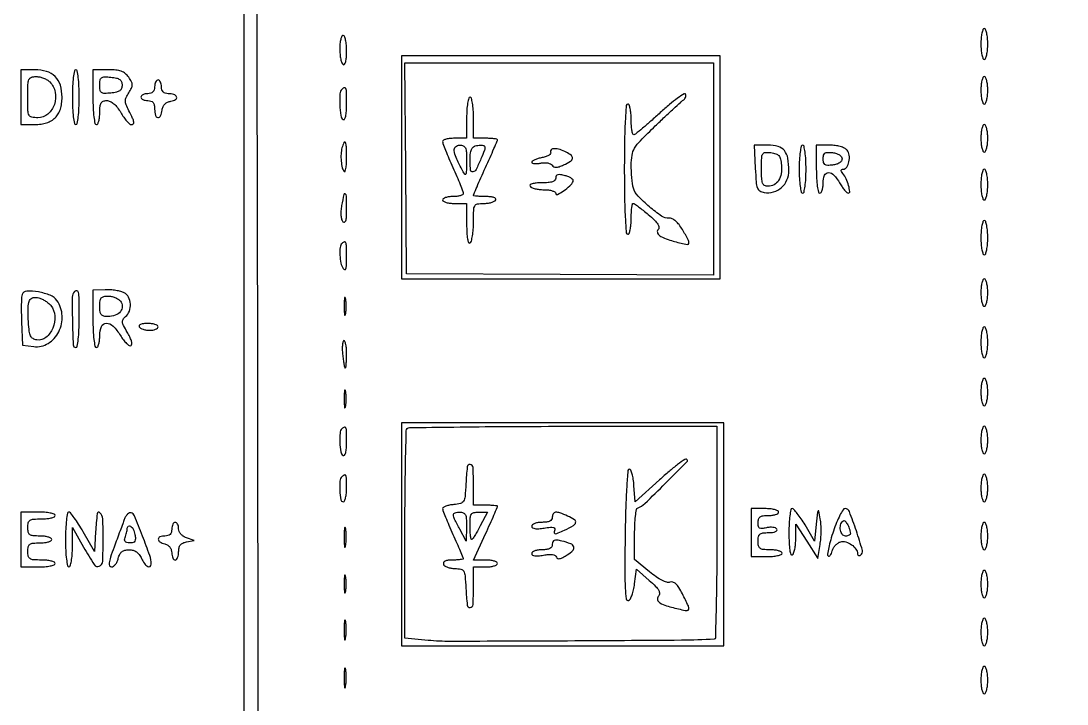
# Model space of a CAD drawing. Header units: millimetres. Extents: x 42961 to 43381, y 28224 to 28521.
# Drawn here: x 43285.74 to 43313.15, y 28330.98 to 28348.87 of the extents above; entities that cross this region are included whole.
import ezdxf

# ---------------------------------------------------------------- set-up
doc = ezdxf.new("R2010")
doc.units = ezdxf.units.MM

msp = doc.modelspace()

# ---------------------------------------------------------------- linework, layer by layer
for points in [[(43291.582, 28372.918), (43291.583, 28347.157), (43291.584, 28321.396), (43308.438, 28321.336, 0.000121), (43315.361, 28321.314, 0.000124), (43322.225, 28321.294, 0.00012)], [(43316.464, 28321.653, -0.000215), (43310.118, 28321.673, -0.000318), (43304.547, 28321.696), (43291.961, 28321.755), (43291.955, 28335.01, 0.000338), (43291.948, 28340.97, 0.000211), (43291.932, 28347.953, 0.000212), (43291.911, 28354.834, 0.000386), (43291.886, 28360.457)]]:
    msp.add_lwpolyline(points, format="xyb")
for points in [[(43310.892, 28348.265, 0.020945), (43310.898, 28348.11, 0.033738), (43310.918, 28347.98, 0.036969), (43310.947, 28347.885, 0.31052), (43310.982, 28347.861, 0.31052), (43311.016, 28347.885, 0.036969), (43311.045, 28347.98, 0.033738), (43311.065, 28348.11, 0.020945), (43311.071, 28348.265, 0.020945), (43311.065, 28348.42, 0.033738), (43311.045, 28348.55, 0.036969), (43311.016, 28348.645, 0.31052), (43310.982, 28348.669, 0.31052), (43310.947, 28348.645, 0.036969), (43310.918, 28348.55, 0.033738), (43310.898, 28348.42, 0.020945)], [(43294.097, 28348.136, 0.023552), (43294.104, 28347.996, 0.030444), (43294.123, 28347.869, 0.031293), (43294.152, 28347.769, 0.17067), (43294.187, 28347.726, 0.397171), (43294.223, 28347.734, 0.091154), (43294.252, 28347.797, 0.045191), (43294.271, 28347.914, 0.016966), (43294.277, 28348.08, 0.020671), (43294.27, 28348.237, 0.033326), (43294.25, 28348.369, 0.036254), (43294.222, 28348.465, 0.312055), (43294.187, 28348.489, 0.293924), (43294.152, 28348.467, 0.044731), (43294.123, 28348.386, 0.038191), (43294.103, 28348.271, 0.023957)], [(43285.745, 28346.873), (43285.745, 28346.154), (43286.104, 28346.154, 0.033154), (43286.272, 28346.166, 0.047331), (43286.418, 28346.199, 0.053099), (43286.541, 28346.256, 0.062946), (43286.643, 28346.334, 0.062946), (43286.721, 28346.435, 0.053099), (43286.777, 28346.559, 0.047331), (43286.811, 28346.704, 0.033154), (43286.822, 28346.873, 0.072254), (43286.777, 28347.187, 0.124864), (43286.643, 28347.412, 0.124864), (43286.417, 28347.546, 0.072254), (43286.104, 28347.591), (43285.745, 28347.591)], [(43287.092, 28346.873, 0.010616), (43287.098, 28346.586, 0.020476), (43287.117, 28346.356, 0.01702), (43287.144, 28346.185, 0.358912), (43287.182, 28346.154, 0.358912), (43287.219, 28346.185, 0.01702), (43287.246, 28346.356, 0.020476), (43287.265, 28346.586, 0.010616), (43287.271, 28346.873, 0.010616), (43287.265, 28347.16, 0.020476), (43287.246, 28347.389, 0.01702), (43287.219, 28347.561, 0.358912), (43287.182, 28347.591, 0.358912), (43287.144, 28347.561, 0.01702), (43287.117, 28347.389, 0.020476), (43287.098, 28347.16, 0.010616)], [(43287.631, 28346.873, 0.010616), (43287.637, 28346.586, 0.020476), (43287.656, 28346.356, 0.01702), (43287.683, 28346.185, 0.358912), (43287.72, 28346.154, 0.277684), (43287.755, 28346.175, 0.052312), (43287.784, 28346.247, 0.042582), (43287.804, 28346.348, 0.027026), (43287.81, 28346.469, -0.022396), (43287.818, 28346.634, -0.109639), (43287.846, 28346.722, -0.178851), (43287.901, 28346.767, -0.084323), (43287.993, 28346.783, -0.116611), (43288.081, 28346.762, -0.060678), (43288.176, 28346.699, -0.049926), (43288.272, 28346.6, -0.032875), (43288.361, 28346.469, 0.017792), (43288.438, 28346.348, 0.024715), (43288.516, 28346.247, 0.02287), (43288.586, 28346.171, 0.196545), (43288.627, 28346.154, 0.175021), (43288.683, 28346.174, 0.263488), (43288.701, 28346.221, 0.072826), (43288.671, 28346.317, 0.008416), (43288.571, 28346.518, -0.02206), (43288.499, 28346.674, -0.0968), (43288.48, 28346.773, -0.111889), (43288.5, 28346.865, -0.034356), (43288.57, 28346.989, 0.028212), (43288.641, 28347.112, 0.119151), (43288.66, 28347.195, 0.121622), (43288.64, 28347.276, 0.029947), (43288.567, 28347.394, 0.06692), (43288.478, 28347.49, 0.085263), (43288.374, 28347.55, 0.064746), (43288.234, 28347.582, 0.023417), (43288.03, 28347.591), (43287.631, 28347.591)], [(43286.502, 28347.271, -0.150403), (43286.643, 28347.004, -0.127926), (43286.622, 28346.684, -0.136596), (43286.451, 28346.43, -0.178639), (43286.19, 28346.334, -0.045826), (43286.028, 28346.349, -0.236432), (43285.958, 28346.402, -0.108388), (43285.929, 28346.518, -0.00677), (43285.924, 28346.873, -0.007464), (43285.929, 28347.208, -0.088921), (43285.956, 28347.334, -0.22165), (43286.018, 28347.392, -0.078586), (43286.142, 28347.412, -0.054969), (43286.236, 28347.401, -0.038689), (43286.338, 28347.37, -0.039129), (43286.432, 28347.325, -0.063743)], [(43288.394, 28347.187, -0.091927), (43288.378, 28347.1, -0.147433), (43288.332, 28347.04, -0.101271), (43288.246, 28347.002, -0.029703), (43288.102, 28346.979, -0.021526), (43287.934, 28346.971, -0.158465), (43287.858, 28346.994, -0.202403), (43287.82, 28347.055, -0.038362), (43287.81, 28347.187, -0.038362), (43287.82, 28347.319, -0.202403), (43287.858, 28347.38, -0.158465), (43287.934, 28347.404, -0.021526), (43288.102, 28347.395, -0.029703), (43288.246, 28347.372, -0.101271), (43288.332, 28347.334, -0.147433), (43288.378, 28347.275, -0.091927)], [(43289.247, 28347.142, -0.072254), (43289.236, 28347.064, -0.124864), (43289.202, 28347.008, -0.124864), (43289.146, 28346.974, -0.072254), (43289.068, 28346.963, 0.048028), (43288.999, 28346.956, 0.068025), (43288.941, 28346.936, 0.088204), (43288.902, 28346.907, 0.191087), (43288.888, 28346.873, 0.191087), (43288.902, 28346.839, 0.088204), (43288.941, 28346.809, 0.068025), (43288.999, 28346.79, 0.048028), (43289.068, 28346.783, -0.07578), (43289.152, 28346.77, -0.149477), (43289.207, 28346.733, -0.124434), (43289.238, 28346.665, -0.044917), (43289.247, 28346.559, 0.059623), (43289.267, 28346.396, 0.314392), (43289.33, 28346.339, 0.335758), (43289.401, 28346.381, 0.062117), (43289.443, 28346.536, -0.071337), (43289.469, 28346.624, -0.090736), (43289.517, 28346.693, -0.090441), (43289.587, 28346.741, -0.070393), (43289.675, 28346.767, 0.093086), (43289.798, 28346.809, 0.370722), (43289.823, 28346.878, 0.238851), (43289.753, 28346.942, 0.067958), (43289.601, 28346.963, -0.077002), (43289.526, 28346.974, -0.12387), (43289.471, 28347.008, -0.121293), (43289.438, 28347.065, -0.072026), (43289.427, 28347.142, 0.048028), (43289.42, 28347.211, 0.068025), (43289.4, 28347.269, 0.088204), (43289.371, 28347.308, 0.191087), (43289.337, 28347.322, 0.191087), (43289.303, 28347.308, 0.088204), (43289.274, 28347.269, 0.068025), (43289.254, 28347.211, 0.048028)], [(43310.892, 28347.053, 0.023598), (43310.898, 28346.915, 0.037669), (43310.918, 28346.799, 0.04382), (43310.947, 28346.716, 0.295869), (43310.982, 28346.693, 0.295869), (43311.016, 28346.716, 0.04382), (43311.045, 28346.799, 0.037669), (43311.065, 28346.915, 0.023598), (43311.071, 28347.053, 0.023598), (43311.065, 28347.19, 0.037669), (43311.045, 28347.306, 0.04382), (43311.016, 28347.389, 0.295869), (43310.982, 28347.412, 0.295869), (43310.947, 28347.389, 0.04382), (43310.918, 28347.306, 0.037669), (43310.898, 28347.19, 0.023598)], [(43294.157, 28347.082, 0.18352), (43294.102, 28346.961, 0.024284), (43294.099, 28346.674, 0.022912), (43294.123, 28346.388, 0.225686), (43294.187, 28346.289, 0.420328), (43294.224, 28346.298, 0.077973), (43294.252, 28346.371, 0.040398), (43294.271, 28346.502, 0.014995), (43294.277, 28346.688, 0.00475), (43294.274, 28346.992, 0.069039), (43294.257, 28347.098, 0.409109), (43294.219, 28347.119, 0.127723)], [(43297.42, 28346.334), (43297.42, 28345.795), (43297.106, 28345.795, 0.024468), (43296.985, 28345.789, 0.038933), (43296.884, 28345.771, 0.046022), (43296.811, 28345.745, 0.291166), (43296.791, 28345.714, 0.090288), (43296.801, 28345.659, 0.004023), (43296.87, 28345.48, 0.006665), (43296.958, 28345.268, 0.004706), (43297.061, 28345.032, -0.004706), (43297.164, 28344.796, -0.006665), (43297.251, 28344.584, -0.004023), (43297.32, 28344.404, -0.090288), (43297.33, 28344.35, -0.269572), (43297.312, 28344.318, -0.056062), (43297.251, 28344.292, -0.0448), (43297.164, 28344.274, -0.02862), (43297.061, 28344.268, 0.031626), (43296.958, 28344.262, 0.048861), (43296.87, 28344.242, 0.06271), (43296.81, 28344.213, 0.254951), (43296.791, 28344.179, 0.277684), (43296.812, 28344.144, 0.052312), (43296.884, 28344.115, 0.042582), (43296.985, 28344.095, 0.027026), (43297.106, 28344.089), (43297.42, 28344.089), (43297.42, 28343.545, 0.012167), (43297.426, 28343.318, 0.033287), (43297.444, 28343.16, 0.058059), (43297.472, 28343.068, 0.455789), (43297.51, 28343.056, 0.194165), (43297.545, 28343.104, 0.021638), (43297.573, 28343.239, 0.023783), (43297.593, 28343.409, 0.017115), (43297.6, 28343.6, -0.00823), (43297.605, 28343.916, -0.116174), (43297.634, 28344.025, -0.229326), (43297.704, 28344.075, -0.043414), (43297.864, 28344.089, 0.031397), (43297.969, 28344.095, 0.037109), (43298.067, 28344.115, 0.040338), (43298.144, 28344.144, 0.146547), (43298.183, 28344.179, 0.336396), (43298.18, 28344.214, 0.125298), (43298.135, 28344.243, 0.059005), (43298.046, 28344.263, 0.023007), (43297.919, 28344.268, -0.00989), (43297.797, 28344.271, -0.016367), (43297.694, 28344.278, -0.010271), (43297.611, 28344.289, -0.37204), (43297.6, 28344.302, -0.102118), (43297.605, 28344.327, -0.000705), (43297.692, 28344.528, -0.002706), (43297.793, 28344.759, -0.001723), (43297.914, 28345.026, 0.002041), (43298.034, 28345.293, 0.00317), (43298.136, 28345.524, 0.000963), (43298.222, 28345.726, 0.101068), (43298.228, 28345.755, 0.361209), (43298.215, 28345.771, 0.014486), (43298.136, 28345.783, 0.019665), (43298.034, 28345.792, 0.011926), (43297.914, 28345.795), (43297.6, 28345.795), (43297.6, 28346.334, 0.015416), (43297.593, 28346.542, 0.025878), (43297.573, 28346.716, 0.024068), (43297.545, 28346.846, 0.339565), (43297.51, 28346.873, 0.339565), (43297.474, 28346.846, 0.024068), (43297.446, 28346.716, 0.025878), (43297.426, 28346.542, 0.015416)], [(43302.494, 28346.467, -0.004694), (43302.249, 28346.246, -0.007144), (43302.031, 28346.06, -0.003127), (43301.842, 28345.905, -0.158321), (43301.798, 28345.888, -0.353833), (43301.772, 28345.908, -0.024088), (43301.751, 28346.005, -0.025974), (43301.736, 28346.134, -0.015678), (43301.731, 28346.289, 0.020945), (43301.724, 28346.444, 0.033738), (43301.705, 28346.575, 0.036969), (43301.676, 28346.669, 0.31052), (43301.641, 28346.693, 0.393821), (43301.6, 28346.655, 0.004385), (43301.575, 28346.244, 0.009325), (43301.557, 28345.711, 0.003821), (43301.551, 28344.987, 0.003821), (43301.557, 28344.263, 0.009325), (43301.575, 28343.729, 0.004385), (43301.6, 28343.319, 0.393821), (43301.641, 28343.28, 0.31052), (43301.676, 28343.304, 0.036969), (43301.705, 28343.399, 0.033738), (43301.724, 28343.53, 0.020945), (43301.731, 28343.685, -0.011835), (43301.735, 28343.84, -0.019517), (43301.746, 28343.97, -0.014286), (43301.762, 28344.072, -0.361706), (43301.782, 28344.089, -0.153424), (43301.814, 28344.079, -0.00572), (43301.92, 28344.003, -0.009896), (43302.043, 28343.909, -0.006747), (43302.179, 28343.798, -0.016377), (43302.341, 28343.653, -0.061275), (43302.427, 28343.547, -0.120519), (43302.455, 28343.465, -0.196229), (43302.433, 28343.395, 0.305109), (43302.424, 28343.311, 0.139912), (43302.505, 28343.227, 0.055313), (43302.702, 28343.141, 0.014001), (43303.037, 28343.047, 0.031315), (43303.201, 28343.017, 0.420473), (43303.243, 28343.051, 0.152591), (43303.226, 28343.137, 0.006679), (43303.073, 28343.404, 0.03202), (43302.985, 28343.533, 0.050017), (43302.893, 28343.629, 0.061968), (43302.803, 28343.689, 0.135176), (43302.722, 28343.705, -0.169512), (43302.529, 28343.757, -0.026026), (43302.208, 28344, -0.028315), (43301.912, 28344.28, -0.115809), (43301.788, 28344.493, -0.039473), (43301.767, 28344.589, -0.011113), (43301.749, 28344.742, -0.011131), (43301.737, 28344.917, -0.011525), (43301.732, 28345.089, -0.040746), (43301.753, 28345.352, -0.097709), (43301.82, 28345.534, -0.055991), (43301.974, 28345.732, -0.006878), (43302.363, 28346.119, -0.0026), (43302.612, 28346.358, -0.003614), (43302.838, 28346.569, -0.002238), (43303.029, 28346.745, -0.045687), (43303.092, 28346.792, 0.080442), (43303.127, 28346.822, 0.075773), (43303.151, 28346.862, 0.079428), (43303.162, 28346.906, 0.104496), (43303.156, 28346.947, 0.484086), (43303.117, 28346.96, 0.013727), (43302.948, 28346.845, 0.018081), (43302.738, 28346.68, 0.010184)], [(43310.892, 28345.795, 0.023598), (43310.898, 28345.657, 0.037669), (43310.918, 28345.541, 0.04382), (43310.947, 28345.458, 0.295869), (43310.982, 28345.436, 0.295869), (43311.016, 28345.458, 0.04382), (43311.045, 28345.541, 0.037669), (43311.065, 28345.657, 0.023598), (43311.071, 28345.795, 0.023598), (43311.065, 28345.933, 0.037669), (43311.045, 28346.049, 0.04382), (43311.016, 28346.132, 0.295869), (43310.982, 28346.154, 0.295869), (43310.947, 28346.132, 0.04382), (43310.918, 28346.049, 0.037669), (43310.898, 28345.933, 0.023598)], [(43294.155, 28345.548, 0.05577), (43294.13, 28345.386, 0.035685), (43294.134, 28345.195, 0.034559), (43294.163, 28345.022, 0.138754), (43294.215, 28344.929, 0.547947), (43294.239, 28344.934, 0.045075), (43294.258, 28345.008, 0.02889), (43294.272, 28345.13, 0.013858), (43294.277, 28345.286, 0.009503), (43294.271, 28345.569, 0.099136), (43294.244, 28345.682, 0.634199), (43294.206, 28345.682, 0.044472)], [(43297.416, 28345.189, -0.002885), (43297.412, 28344.909, -0.13295), (43297.396, 28344.854, -0.561354), (43297.369, 28344.854, -0.01407), (43297.293, 28344.987, -0.017129), (43297.145, 28345.288, -0.082485), (43297.096, 28345.473, -0.221878), (43297.132, 28345.573, -0.200188), (43297.234, 28345.616, -0.097621), (43297.332, 28345.596, -0.197028), (43297.387, 28345.542, -0.090964), (43297.413, 28345.43, -0.012244)], [(43297.795, 28345.257, -0.015935), (43297.667, 28344.978, -0.22873), (43297.584, 28344.913, -0.442394), (43297.524, 28344.956, -0.028693), (43297.51, 28345.196, -0.026599), (43297.521, 28345.414, -0.120288), (43297.564, 28345.533, -0.175377), (43297.647, 28345.595, -0.07291), (43297.788, 28345.616, -0.077308), (43297.872, 28345.602, -0.320684), (43297.901, 28345.564, -0.098709), (43297.886, 28345.482, -0.006238)], [(43299.621, 28345.435, -0.286815), (43299.621, 28345.396, -0.105327), (43299.581, 28345.354, -0.063977), (43299.504, 28345.317, -0.03361), (43299.402, 28345.289, 0.021689), (43299.296, 28345.263, 0.032633), (43299.207, 28345.231, 0.034206), (43299.143, 28345.197, 0.260515), (43299.126, 28345.168, 0.32141), (43299.142, 28345.145, 0.059012), (43299.195, 28345.134, 0.044176), (43299.271, 28345.134, 0.025854), (43299.361, 28345.146, -0.043753), (43299.455, 28345.156, -0.05101), (43299.544, 28345.148, -0.058456), (43299.617, 28345.125, -0.149546), (43299.658, 28345.089, 0.13476), (43299.701, 28345.049, 0.129415), (43299.76, 28345.035, 0.077255), (43299.843, 28345.051, 0.023246), (43299.962, 28345.099, 0.027856), (43300.138, 28345.193, 0.208186), (43300.191, 28345.269, 0.28122), (43300.164, 28345.344, 0.046649), (43300.03, 28345.433, 0.049745), (43299.868, 28345.5, 0.071984), (43299.715, 28345.523, 0.167506), (43299.632, 28345.495, 0.383742)], [(43304.983, 28345.009, 0.007651), (43305.004, 28344.647, 0.069645), (43305.037, 28344.493, 0.169208), (43305.102, 28344.415, 0.102101), (43305.216, 28344.374, 0.105585), (43305.461, 28344.391, 0.112583), (43305.671, 28344.507, 0.111016), (43305.812, 28344.704, 0.100366), (43305.862, 28344.95, 0.041903), (43305.835, 28345.274, 0.130636), (43305.745, 28345.472, 0.155041), (43305.579, 28345.58, 0.067204), (43305.316, 28345.616), (43304.956, 28345.616)], [(43306.132, 28344.987, 0.01259), (43306.138, 28344.739, 0.022889), (43306.157, 28344.538, 0.020168), (43306.185, 28344.387, 0.350432), (43306.222, 28344.358, 0.350432), (43306.258, 28344.387, 0.020168), (43306.286, 28344.538, 0.022889), (43306.305, 28344.739, 0.01259), (43306.311, 28344.987, 0.01259), (43306.305, 28345.234, 0.022889), (43306.286, 28345.436, 0.020168), (43306.258, 28345.586, 0.350432), (43306.222, 28345.616, 0.350432), (43306.185, 28345.586, 0.020168), (43306.157, 28345.436, 0.022889), (43306.138, 28345.234, 0.01259)], [(43306.581, 28344.987, 0.01259), (43306.587, 28344.739, 0.022889), (43306.606, 28344.538, 0.020168), (43306.634, 28344.387, 0.350432), (43306.671, 28344.358, 0.254951), (43306.705, 28344.377, 0.06271), (43306.734, 28344.437, 0.048861), (43306.754, 28344.524, 0.031626), (43306.76, 28344.628, -0.092357), (43306.797, 28344.825, -0.309636), (43306.9, 28344.895, -0.210462), (43307.042, 28344.833, -0.05632), (43307.191, 28344.628, 0.019123), (43307.255, 28344.525, 0.02626), (43307.321, 28344.438, 0.025086), (43307.38, 28344.374, 0.193333), (43307.418, 28344.359, 0.444165), (43307.456, 28344.401, 0.04306), (43307.428, 28344.555, 0.040863), (43307.364, 28344.734, 0.061538), (43307.277, 28344.875, -0.031743), (43307.242, 28344.925, -0.149042), (43307.233, 28344.959, -0.28435), (43307.247, 28344.979, -0.105052), (43307.282, 28344.987, 0.254619), (43307.376, 28345.038, 0.092543), (43307.435, 28345.182, 0.081928), (43307.442, 28345.355, 0.143506), (43307.385, 28345.485, 0.111005), (43307.32, 28345.536, 0.039419), (43307.208, 28345.578, 0.036352), (43307.072, 28345.606, 0.033244), (43306.929, 28345.616), (43306.581, 28345.616)], [(43305.666, 28345.093, -0.060849), (43305.66, 28344.865, -0.105362), (43305.594, 28344.689, -0.129935), (43305.474, 28344.578, -0.122267), (43305.312, 28344.538, -0.128899), (43305.226, 28344.56, -0.177616), (43305.175, 28344.621, -0.077133), (43305.15, 28344.743, -0.011744), (43305.144, 28344.993, -0.00852), (43305.149, 28345.284, -0.123298), (43305.177, 28345.383, -0.250661), (43305.242, 28345.423, -0.044569), (43305.391, 28345.419, -0.048112), (43305.521, 28345.391, -0.141546), (43305.597, 28345.341, -0.121159), (43305.641, 28345.252, -0.030887)], [(43307.254, 28345.256, -0.154584), (43307.237, 28345.2, -0.093669), (43307.186, 28345.151, -0.072136), (43307.107, 28345.114, -0.045313), (43307.007, 28345.093, -0.030541), (43306.878, 28345.086, -0.145046), (43306.808, 28345.108, -0.189807), (43306.772, 28345.16, -0.05926), (43306.76, 28345.256, -0.05926), (43306.772, 28345.353, -0.189807), (43306.808, 28345.405, -0.145046), (43306.878, 28345.426, -0.030541), (43307.007, 28345.419, -0.045313), (43307.107, 28345.399, -0.072136), (43307.186, 28345.362, -0.093669), (43307.237, 28345.313, -0.154584)], [(43310.892, 28344.583, 0.020945), (43310.898, 28344.428, 0.033738), (43310.918, 28344.297, 0.036969), (43310.947, 28344.203, 0.31052), (43310.982, 28344.179, 0.31052), (43311.016, 28344.203, 0.036969), (43311.045, 28344.297, 0.033738), (43311.065, 28344.428, 0.020945), (43311.071, 28344.583, 0.020945), (43311.065, 28344.738, 0.033738), (43311.045, 28344.868, 0.036969), (43311.016, 28344.963, 0.31052), (43310.982, 28344.987, 0.31052), (43310.947, 28344.963, 0.036969), (43310.918, 28344.868, 0.033738), (43310.898, 28344.738, 0.020945)], [(43299.755, 28344.755, -0.198151), (43299.732, 28344.698, -0.113793), (43299.668, 28344.658, -0.063304), (43299.558, 28344.634, -0.02056), (43299.391, 28344.628, 0.019531), (43299.244, 28344.622, 0.051222), (43299.141, 28344.603, 0.106919), (43299.087, 28344.574, 0.369423), (43299.082, 28344.538, 0.159713), (43299.123, 28344.503, 0.035556), (43299.212, 28344.474, 0.033489), (43299.324, 28344.455, 0.026918), (43299.446, 28344.448, -0.029532), (43299.564, 28344.441, -0.046049), (43299.664, 28344.42, -0.05814), (43299.734, 28344.389, -0.26504), (43299.755, 28344.352, 0.55499), (43299.8, 28344.324, 0.037192), (43299.957, 28344.416, 0.033371), (43300.124, 28344.549, 0.099395), (43300.21, 28344.666, 0.271934), (43300.207, 28344.703, 0.080821), (43300.165, 28344.744, 0.056563), (43300.094, 28344.784, 0.033847), (43300.002, 28344.815, 0.023452), (43299.882, 28344.842, 0.102678), (43299.81, 28344.839, 0.201627), (43299.77, 28344.81, 0.134099)], [(43294.146, 28344.032, 0.027465), (43294.127, 28343.893, 0.039553), (43294.128, 28343.77, 0.046438), (43294.145, 28343.67, 0.130041), (43294.181, 28343.61, 0.292815), (43294.222, 28343.601, 0.236841), (43294.254, 28343.635, 0.060009), (43294.272, 28343.741, 0.011705), (43294.277, 28343.936, 0.004835), (43294.273, 28344.281, 0.233778), (43294.242, 28344.34, 0.543132), (43294.205, 28344.326, 0.006994)], [(43310.892, 28343.191, 0.01883), (43310.898, 28343.018, 0.03053), (43310.918, 28342.873, 0.031449), (43310.947, 28342.767, 0.322437), (43310.982, 28342.742, 0.322437), (43311.017, 28342.767, 0.031449), (43311.045, 28342.873, 0.03053), (43311.065, 28343.018, 0.01883), (43311.071, 28343.191, 0.01883), (43311.065, 28343.363, 0.03053), (43311.045, 28343.508, 0.031449), (43311.017, 28343.614, 0.322437), (43310.982, 28343.64, 0.322437), (43310.947, 28343.614, 0.031449), (43310.918, 28343.508, 0.03053), (43310.898, 28343.363, 0.01883)], [(43294.157, 28343.041, 0.171479), (43294.107, 28342.937, 0.037897), (43294.101, 28342.736, 0.03975), (43294.127, 28342.528, 0.092612), (43294.187, 28342.382, 0.212321), (43294.225, 28342.358, 0.375494), (43294.254, 28342.376, 0.063395), (43294.271, 28342.474, 0.009431), (43294.275, 28342.674, 0.005134), (43294.273, 28342.96, 0.073861), (43294.257, 28343.06, 0.415707), (43294.219, 28343.079, 0.117557)], [(43310.892, 28341.754, 0.023598), (43310.898, 28341.616, 0.037669), (43310.918, 28341.5, 0.04382), (43310.947, 28341.417, 0.295869), (43310.982, 28341.394, 0.295869), (43311.016, 28341.417, 0.04382), (43311.045, 28341.5, 0.037669), (43311.065, 28341.616, 0.023598), (43311.071, 28341.754, 0.023598), (43311.065, 28341.891, 0.037669), (43311.045, 28342.007, 0.04382), (43311.016, 28342.09, 0.295869), (43310.982, 28342.113, 0.295869), (43310.947, 28342.09, 0.04382), (43310.918, 28342.007, 0.037669), (43310.898, 28341.891, 0.023598)], [(43285.775, 28341.703, 0.080954), (43285.761, 28341.635, 0.006531), (43285.755, 28341.451, 0.008671), (43285.755, 28341.23, 0.006551), (43285.763, 28340.987), (43285.789, 28340.373), (43286.081, 28340.34, 0.167155), (43286.457, 28340.423, 0.139174), (43286.736, 28340.727, 0.130472), (43286.825, 28341.148, 0.140899), (43286.689, 28341.544, 0.147071), (43286.514, 28341.682, 0.050995), (43286.201, 28341.77, 0.051563), (43285.898, 28341.791, 0.301193)], [(43287.152, 28341.784, 0.196608), (43287.089, 28341.634, 0.007319), (43287.093, 28341.014, 0.005606), (43287.113, 28340.383, 0.401724), (43287.182, 28340.317, 0.362465), (43287.219, 28340.348, 0.015687), (43287.246, 28340.53, 0.019442), (43287.265, 28340.773, 0.009838), (43287.271, 28341.08, 0.002563), (43287.269, 28341.587, 0.039607), (43287.253, 28341.76, 0.310419), (43287.213, 28341.802, 0.250991)], [(43287.631, 28341.065, 0.010078), (43287.637, 28340.765, 0.019766), (43287.656, 28340.526, 0.016103), (43287.683, 28340.348, 0.361357), (43287.72, 28340.317, 0.277684), (43287.755, 28340.337, 0.052312), (43287.784, 28340.409, 0.042582), (43287.804, 28340.511, 0.027026), (43287.81, 28340.631, -0.094404), (43287.855, 28340.867, -0.308059), (43287.98, 28340.952, -0.202848), (43288.157, 28340.877, -0.053966), (43288.349, 28340.63, 0.02553), (43288.43, 28340.514, 0.040461), (43288.512, 28340.423, 0.048671), (43288.584, 28340.368, 0.285502), (43288.629, 28340.368, 0.272715), (43288.65, 28340.408, 0.056541), (43288.637, 28340.491, 0.043999), (43288.597, 28340.597, 0.026013), (43288.531, 28340.717, -0.014065), (43288.432, 28340.888, -0.095443), (43288.402, 28340.981, -0.174877), (43288.419, 28341.052, -0.075711), (43288.483, 28341.125, 0.130935), (43288.585, 28341.267, 0.103416), (43288.613, 28341.454, 0.107139), (43288.564, 28341.632, 0.150514), (43288.449, 28341.748, 0.060231), (43288.362, 28341.782, 0.023335), (43288.234, 28341.809, 0.022697), (43288.092, 28341.825, 0.026067), (43287.955, 28341.827), (43287.631, 28341.814)], [(43288.349, 28341.529, -0.170096), (43288.399, 28341.394, -0.175923), (43288.353, 28341.259, -0.13415), (43288.216, 28341.16, -0.090145), (43288.024, 28341.125, -0.053819), (43287.913, 28341.137, -0.173089), (43287.85, 28341.176, -0.138311), (43287.819, 28341.252, -0.03011), (43287.81, 28341.394, -0.03011), (43287.819, 28341.537, -0.138311), (43287.85, 28341.613, -0.173089), (43287.913, 28341.652, -0.053819), (43288.024, 28341.664, -0.055078), (43288.114, 28341.654, -0.043151), (43288.207, 28341.624, -0.044437), (43288.291, 28341.581, -0.077115)], [(43286.53, 28341.413, -0.154581), (43286.632, 28341.143, -0.110703), (43286.578, 28340.823, -0.123094), (43286.4, 28340.581, -0.211617), (43286.162, 28340.514, -0.097544), (43286.062, 28340.549, -0.150213), (43285.999, 28340.617, -0.080561), (43285.963, 28340.74, -0.014715), (43285.941, 28340.979, -0.016644), (43285.93, 28341.354, -0.101218), (43285.969, 28341.543, -0.239509), (43286.062, 28341.621, -0.128878), (43286.216, 28341.616, -0.041704), (43286.301, 28341.583, -0.029315), (43286.392, 28341.532, -0.029718), (43286.473, 28341.472, -0.053307)], [(43294.211, 28341.394, 0.008087), (43294.214, 28341.25, 0.039503), (43294.223, 28341.168, 0.611425), (43294.236, 28341.164, 0.142433), (43294.25, 28341.192, 0.029693), (43294.262, 28341.284, 0.017887), (43294.266, 28341.394, 0.017887), (43294.262, 28341.504, 0.029693), (43294.25, 28341.596, 0.142433), (43294.236, 28341.624, 0.611425), (43294.223, 28341.62, 0.039503), (43294.214, 28341.539, 0.008087)], [(43288.843, 28340.856, 0.130646), (43288.88, 28340.821, 0.045439), (43288.947, 28340.792, 0.041396), (43289.03, 28340.772, 0.037634), (43289.118, 28340.766, 0.039081), (43289.202, 28340.772, 0.058208), (43289.273, 28340.792, 0.076538), (43289.321, 28340.821, 0.222681), (43289.337, 28340.856, 0.257909), (43289.318, 28340.89, 0.061379), (43289.256, 28340.919, 0.048032), (43289.168, 28340.939, 0.031003), (43289.062, 28340.945, 0.027979), (43288.956, 28340.939, 0.069343), (43288.88, 28340.92, 0.145541), (43288.844, 28340.891, 0.297719)], [(43310.892, 28340.451, 0.020945), (43310.898, 28340.296, 0.033738), (43310.918, 28340.166, 0.036969), (43310.947, 28340.071, 0.31052), (43310.982, 28340.047, 0.31052), (43311.016, 28340.071, 0.036969), (43311.045, 28340.166, 0.033738), (43311.065, 28340.296, 0.020945), (43311.071, 28340.451, 0.020945), (43311.065, 28340.606, 0.033738), (43311.045, 28340.737, 0.036969), (43311.016, 28340.832, 0.31052), (43310.982, 28340.856, 0.31052), (43310.947, 28340.832, 0.036969), (43310.918, 28340.737, 0.033738), (43310.898, 28340.606, 0.020945)], [(43294.171, 28340.137, 0.009175), (43294.187, 28339.999, 0.014988), (43294.206, 28339.883, 0.008689), (43294.226, 28339.79, 0.349332), (43294.241, 28339.778, 0.375272), (43294.255, 28339.79, 0.009085), (43294.266, 28339.883, 0.015344), (43294.274, 28339.999, 0.009263), (43294.277, 28340.137, 0.018271), (43294.272, 28340.275, 0.029671), (43294.256, 28340.391, 0.029992), (43294.234, 28340.476, 0.325612), (43294.207, 28340.496, 0.349806), (43294.182, 28340.476, 0.031602), (43294.168, 28340.391, 0.030261), (43294.163, 28340.275, 0.018125)], [(43310.892, 28339.149, 0.023598), (43310.898, 28339.011, 0.037669), (43310.918, 28338.895, 0.04382), (43310.947, 28338.812, 0.295869), (43310.982, 28338.79, 0.295869), (43311.016, 28338.812, 0.04382), (43311.045, 28338.895, 0.037669), (43311.065, 28339.011, 0.023598), (43311.071, 28339.149, 0.023598), (43311.065, 28339.287, 0.037669), (43311.045, 28339.403, 0.04382), (43311.016, 28339.486, 0.295869), (43310.982, 28339.508, 0.295869), (43310.947, 28339.486, 0.04382), (43310.918, 28339.403, 0.037669), (43310.898, 28339.287, 0.023598)], [(43294.211, 28338.969, 0.008087), (43294.214, 28338.825, 0.039503), (43294.223, 28338.743, 0.611425), (43294.236, 28338.74, 0.142433), (43294.25, 28338.767, 0.029693), (43294.262, 28338.859, 0.017887), (43294.266, 28338.969, 0.017887), (43294.262, 28339.08, 0.029693), (43294.25, 28339.172, 0.142433), (43294.236, 28339.199, 0.611425), (43294.223, 28339.196, 0.039503), (43294.214, 28339.114, 0.008087)], [(43294.157, 28338.191, 0.178772), (43294.104, 28338.075, 0.030087), (43294.099, 28337.827, 0.028841), (43294.124, 28337.582, 0.218208), (43294.187, 28337.488, 0.397171), (43294.223, 28337.495, 0.091154), (43294.252, 28337.558, 0.045191), (43294.271, 28337.675, 0.016966), (43294.277, 28337.842, 0.005399), (43294.274, 28338.116, 0.07726), (43294.257, 28338.212, 0.417401), (43294.219, 28338.23, 0.111586)], [(43303.976, 28335.467, -0.002267), (43303.971, 28334.399, -0.00377), (43303.956, 28333.499, -0.000574), (43303.936, 28332.707, -0.38702), (43303.909, 28332.678, -0.015007), (43303.045, 28332.646, -0.000674), (43300.066, 28332.628, -0.000457), (43296.998, 28332.617, -0.02413), (43296.41, 28332.644), (43295.803, 28332.701), (43295.803, 28335.416, -0.002064), (43295.808, 28336.461, -0.003329), (43295.821, 28337.351, -0.00063), (43295.839, 28338.134, -0.192658), (43295.863, 28338.191, -0.194802), (43295.921, 28338.216, -0.000294), (43297.088, 28338.233, -0.002271), (43298.402, 28338.247, -0.001392), (43299.95, 28338.251), (43303.976, 28338.251)], [(43310.892, 28337.892, 0.023598), (43310.898, 28337.754, 0.037669), (43310.918, 28337.638, 0.04382), (43310.947, 28337.555, 0.295869), (43310.982, 28337.532, 0.295869), (43311.016, 28337.555, 0.04382), (43311.045, 28337.638, 0.037669), (43311.065, 28337.754, 0.023598), (43311.071, 28337.892, 0.023598), (43311.065, 28338.029, 0.037669), (43311.045, 28338.145, 0.04382), (43311.016, 28338.228, 0.295869), (43310.982, 28338.251, 0.295869), (43310.947, 28338.228, 0.04382), (43310.918, 28338.145, 0.037669), (43310.898, 28338.029, 0.023598)], [(43302.473, 28336.85), (43301.831, 28336.269), (43301.803, 28336.699, 0.019597), (43301.786, 28336.863, 0.03109), (43301.758, 28337.002, 0.032089), (43301.723, 28337.104, 0.302738), (43301.686, 28337.128, 0.390479), (43301.645, 28337.091, 0.00401), (43301.614, 28336.666, 0.009039), (43301.588, 28336.121, 0.003864), (43301.572, 28335.391, 0.002558), (43301.564, 28334.496, 0.014157), (43301.576, 28334.015, 0.0195), (43301.602, 28333.729, 0.470089), (43301.662, 28333.692, 0.19023), (43301.709, 28333.731, 0.036694), (43301.755, 28333.834, 0.034363), (43301.795, 28333.969, 0.025782), (43301.821, 28334.122), (43301.866, 28334.514), (43302.204, 28334.216, -0.014838), (43302.372, 28334.059, -0.069083), (43302.452, 28333.954, -0.143939), (43302.472, 28333.872, -0.159998), (43302.442, 28333.796, 0.241862), (43302.422, 28333.707, 0.196992), (43302.481, 28333.628, 0.063681), (43302.658, 28333.551, 0.011122), (43303.011, 28333.458, 0.027057), (43303.194, 28333.424, 0.407638), (43303.241, 28333.459, 0.151502), (43303.228, 28333.549, 0.005509), (43303.073, 28333.861, 0.020886), (43302.979, 28334.027, 0.064092), (43302.898, 28334.127, 0.110446), (43302.822, 28334.172, 0.173178), (43302.747, 28334.17, -0.1676), (43302.665, 28334.168, -0.041997), (43302.538, 28334.218, -0.034998), (43302.385, 28334.309, -0.02021), (43302.214, 28334.438), (43301.821, 28334.76), (43301.821, 28335.42, -0.011298), (43301.827, 28335.676, -0.01745), (43301.844, 28335.895, -0.012024), (43301.869, 28336.072, -0.268263), (43301.9, 28336.11, 0.101523), (43302.088, 28336.229, 0.004699), (43302.63, 28336.758, 0.0022), (43303.192, 28337.322, 0.481936), (43303.184, 28337.388, 0.301789), (43303.136, 28337.386, 0.007207), (43302.947, 28337.247, 0.013401), (43302.724, 28337.069, 0.0084)], [(43297.402, 28336.747, -0.008706), (43297.379, 28336.412, -0.111137), (43297.341, 28336.293, -0.199512), (43297.262, 28336.234, -0.039346), (43297.083, 28336.202, 0.02423), (43296.971, 28336.186, 0.03725), (43296.877, 28336.16, 0.04224), (43296.81, 28336.129, 0.271379), (43296.791, 28336.098, 0.091439), (43296.801, 28336.047, 0.003599), (43296.87, 28335.868, 0.006272), (43296.958, 28335.658, 0.00438), (43297.061, 28335.422, -0.002122), (43297.164, 28335.189, -0.003283), (43297.251, 28334.987, -0.001044), (43297.325, 28334.812, -0.099311), (43297.33, 28334.785, -0.35869), (43297.318, 28334.77, -0.015512), (43297.249, 28334.759, -0.020408), (43297.159, 28334.751, -0.012388), (43297.053, 28334.748, 0.028263), (43296.937, 28334.742, 0.078059), (43296.858, 28334.72, 0.148922), (43296.818, 28334.685, 0.222721), (43296.813, 28334.64, 0.168639), (43296.845, 28334.597, 0.055559), (43296.916, 28334.562, 0.047948), (43297.009, 28334.537, 0.038514), (43297.112, 28334.527, -0.049412), (43297.27, 28334.51, -0.216091), (43297.343, 28334.455, -0.106387), (43297.379, 28334.338, -0.008206), (43297.402, 28334.007, 0.013306), (43297.437, 28333.566, 0.416505), (43297.514, 28333.504, 0.366675), (43297.588, 28333.582, 0.012961), (43297.6, 28334.03), (43297.6, 28334.569), (43297.914, 28334.569, 0.027026), (43298.034, 28334.575, 0.042582), (43298.136, 28334.595, 0.052312), (43298.207, 28334.624, 0.277684), (43298.228, 28334.659, 0.276654), (43298.208, 28334.693, 0.05279), (43298.137, 28334.722, 0.042862), (43298.036, 28334.742, 0.027225), (43297.916, 28334.748), (43297.604, 28334.748), (43297.916, 28335.433, 0.001735), (43298.036, 28335.698, 0.002724), (43298.137, 28335.927, 0.000714), (43298.223, 28336.127, 0.102078), (43298.228, 28336.152, 0.371169), (43298.217, 28336.165, 0.010597), (43298.136, 28336.175, 0.016639), (43298.034, 28336.183, 0.010058), (43297.914, 28336.185), (43297.6, 28336.185), (43297.6, 28336.724, 0.012961), (43297.588, 28337.172, 0.366675), (43297.514, 28337.25, 0.416505), (43297.437, 28337.188, 0.013306)], [(43294.157, 28336.934, 0.178711), (43294.103, 28336.817, 0.030871), (43294.099, 28336.569, 0.028398), (43294.124, 28336.329, 0.368378), (43294.187, 28336.275, 0.295869), (43294.222, 28336.298, 0.04382), (43294.25, 28336.381, 0.037669), (43294.27, 28336.497, 0.023598), (43294.277, 28336.634, 0.006358), (43294.274, 28336.876, 0.089002), (43294.256, 28336.961, 0.422338), (43294.219, 28336.976, 0.094588)], [(43310.892, 28336.634, 0.023598), (43310.898, 28336.497, 0.037669), (43310.918, 28336.381, 0.04382), (43310.947, 28336.298, 0.295869), (43310.982, 28336.275, 0.295869), (43311.016, 28336.298, 0.04382), (43311.045, 28336.381, 0.037669), (43311.065, 28336.497, 0.023598), (43311.071, 28336.634, 0.023598), (43311.065, 28336.772, 0.037669), (43311.045, 28336.888, 0.04382), (43311.016, 28336.971, 0.295869), (43310.982, 28336.994, 0.295869), (43310.947, 28336.971, 0.04382), (43310.918, 28336.888, 0.037669), (43310.898, 28336.772, 0.023598)], [(43285.745, 28335.287), (43285.745, 28334.569), (43286.194, 28334.569, 0.01883), (43286.366, 28334.575, 0.03053), (43286.511, 28334.595, 0.031449), (43286.617, 28334.624, 0.322437), (43286.643, 28334.659, 0.295869), (43286.62, 28334.693, 0.04382), (43286.537, 28334.722, 0.037669), (43286.421, 28334.742, 0.023598), (43286.283, 28334.748, -0.016149), (43286.075, 28334.755, -0.124134), (43285.983, 28334.785, -0.201266), (43285.938, 28334.848, -0.05449), (43285.924, 28334.973, -0.050766), (43285.937, 28335.095, -0.189121), (43285.978, 28335.159, -0.13443), (43286.062, 28335.19, -0.021436), (43286.238, 28335.197, 0.027026), (43286.359, 28335.204, 0.042582), (43286.46, 28335.224, 0.052312), (43286.532, 28335.253, 0.277684), (43286.553, 28335.287, 0.277684), (43286.532, 28335.322, 0.052312), (43286.46, 28335.351, 0.042582), (43286.359, 28335.371, 0.027026), (43286.238, 28335.377, -0.021436), (43286.062, 28335.385, -0.13443), (43285.978, 28335.416, -0.189121), (43285.937, 28335.479, -0.050766), (43285.924, 28335.602, -0.05449), (43285.938, 28335.726, -0.201266), (43285.983, 28335.79, -0.124134), (43286.075, 28335.819, -0.016149), (43286.283, 28335.826, 0.023598), (43286.421, 28335.833, 0.037669), (43286.537, 28335.852, 0.04382), (43286.62, 28335.881, 0.295869), (43286.643, 28335.916, 0.322437), (43286.617, 28335.951, 0.031449), (43286.511, 28335.979, 0.03053), (43286.366, 28335.999, 0.01883), (43286.194, 28336.006), (43285.745, 28336.006)], [(43286.912, 28335.287, 0.010616), (43286.918, 28335, 0.020476), (43286.937, 28334.771, 0.01702), (43286.965, 28334.599, 0.358912), (43287.002, 28334.569, 0.334769), (43287.037, 28334.595, 0.024968), (43287.066, 28334.72, 0.02665), (43287.087, 28334.887, 0.016354), (43287.095, 28335.085), (43287.099, 28335.602), (43287.387, 28335.086, 0.01516), (43287.661, 28334.629, 0.357431), (43287.795, 28334.586, 0.295052), (43287.886, 28334.712, 0.012476), (43287.9, 28335.287, 0.011478), (43287.888, 28335.825, 0.184108), (43287.816, 28335.989, 0.631834), (43287.742, 28335.963, 0.015327), (43287.702, 28335.489), (43287.675, 28334.973), (43287.377, 28335.489, 0.011281), (43287.257, 28335.687, 0.01683), (43287.142, 28335.854, 0.011901), (43287.041, 28335.984, 0.225375), (43286.995, 28336.006, 0.366884), (43286.962, 28335.978, 0.012236), (43286.937, 28335.795, 0.01796), (43286.918, 28335.563, 0.010871)], [(43288.452, 28335.811, 0.000026), (43288.41, 28335.698, 0.000007), (43288.341, 28335.511, 0.000007), (43288.262, 28335.298, 0.000007), (43288.184, 28335.085, 0.008313), (43288.09, 28334.82, 0.047891), (43288.057, 28334.675, 0.140489), (43288.068, 28334.599, 0.29362), (43288.116, 28334.569, 0.155865), (43288.168, 28334.585, 0.069197), (43288.22, 28334.635, 0.058779), (43288.265, 28334.707, 0.048842), (43288.296, 28334.793, -0.053903), (43288.335, 28334.899, -0.109308), (43288.39, 28334.967, -0.111491), (43288.469, 28335.005, -0.057527), (43288.577, 28335.018, -0.066014), (43288.683, 28335.004, -0.084692), (43288.772, 28334.963, -0.080937), (43288.845, 28334.893, -0.054703), (43288.904, 28334.793, 0.046758), (43288.981, 28334.659, 0.104104), (43289.067, 28334.579, 0.301885), (43289.127, 28334.582, 0.239293), (43289.157, 28334.641, 0.084341), (43289.119, 28334.866, 0.008524), (43288.93, 28335.378, 0.004796), (43288.719, 28335.907, 0.218166), (43288.635, 28335.985, 0.188613), (43288.589, 28335.983, 0.084673), (43288.538, 28335.949, 0.066144), (43288.49, 28335.888, 0.047547)], [(43297.416, 28335.624), (43297.412, 28335.242), (43297.24, 28335.557, -0.009445), (43297.102, 28335.821, -0.116301), (43297.076, 28335.931, -0.328862), (43297.117, 28335.987, -0.075119), (43297.24, 28336.006, -0.097836), (43297.333, 28335.987, -0.189459), (43297.387, 28335.936, -0.095443), (43297.412, 28335.833, -0.015247)], [(43297.779, 28335.646, -0.008897), (43297.706, 28335.509, -0.013729), (43297.637, 28335.393, -0.00802), (43297.576, 28335.3, -0.249086), (43297.553, 28335.287, -0.364825), (43297.536, 28335.302, -0.013042), (43297.522, 28335.393, -0.018584), (43297.513, 28335.509, -0.011256), (43297.51, 28335.646, -0.016119), (43297.517, 28335.855, -0.12509), (43297.546, 28335.948, -0.201482), (43297.61, 28335.992, -0.053368), (43297.736, 28336.006), (43297.963, 28336.006)], [(43299.665, 28335.871, -0.152103), (43299.647, 28335.813, -0.12651), (43299.598, 28335.77, -0.082504), (43299.515, 28335.744, -0.033607), (43299.396, 28335.736, 0.035873), (43299.293, 28335.729, 0.054315), (43299.206, 28335.706, 0.071064), (43299.146, 28335.674, 0.235869), (43299.126, 28335.635, 0.257182), (43299.148, 28335.595, 0.103416), (43299.209, 28335.572, 0.057289), (43299.308, 28335.569, 0.020918), (43299.449, 28335.585, -0.013534), (43299.614, 28335.608, -0.093543), (43299.695, 28335.601, -0.278125), (43299.727, 28335.569, -0.147501), (43299.722, 28335.511, 0.138311), (43299.717, 28335.459, 0.384288), (43299.744, 28335.438, 0.082703), (43299.819, 28335.457, 0.0087), (43299.984, 28335.532, 0.016674), (43300.219, 28335.654, 0.213734), (43300.276, 28335.731, 0.318699), (43300.245, 28335.805, 0.031523), (43300.065, 28335.901, 0.019454), (43299.866, 28335.983, 0.106856), (43299.751, 28335.999, 0.24685), (43299.689, 28335.96, 0.132431)], [(43304.874, 28335.467), (43304.874, 28334.838), (43305.279, 28334.838, 0.020945), (43305.433, 28334.845, 0.033738), (43305.564, 28334.865, 0.036969), (43305.659, 28334.893, 0.31052), (43305.683, 28334.928, 0.277684), (43305.662, 28334.963, 0.052312), (43305.59, 28334.991, 0.042582), (43305.489, 28335.011, 0.027026), (43305.368, 28335.018, -0.021436), (43305.192, 28335.025, -0.13443), (43305.108, 28335.056, -0.189121), (43305.066, 28335.12, -0.050766), (43305.054, 28335.242, -0.047998), (43305.065, 28335.362, -0.175205), (43305.104, 28335.426, -0.143454), (43305.18, 28335.458, -0.02882), (43305.329, 28335.467, 0.027851), (43305.435, 28335.473, 0.069877), (43305.511, 28335.492, 0.14757), (43305.547, 28335.522, 0.295119), (43305.548, 28335.557, 0.163891), (43305.511, 28335.588, 0.060101), (43305.444, 28335.604, 0.051461), (43305.361, 28335.607, 0.041915), (43305.273, 28335.592, -0.030987), (43305.157, 28335.571, -0.169685), (43305.096, 28335.584, -0.208717), (43305.064, 28335.63, -0.049391), (43305.054, 28335.727, -0.071734), (43305.068, 28335.821, -0.169534), (43305.108, 28335.878, -0.12335), (43305.186, 28335.908, -0.03043), (43305.323, 28335.916, 0.031626), (43305.427, 28335.922, 0.048861), (43305.514, 28335.942, 0.06271), (43305.574, 28335.971, 0.254951), (43305.593, 28336.006, 0.295869), (43305.57, 28336.04, 0.04382), (43305.487, 28336.069, 0.037669), (43305.371, 28336.089, 0.023598), (43305.234, 28336.096), (43304.874, 28336.096)], [(43305.862, 28335.462, 0.010235), (43305.868, 28335.196, 0.028279), (43305.886, 28335.009, 0.044402), (43305.914, 28334.897, 0.480853), (43305.952, 28334.883, 0.174641), (43305.987, 28334.927, 0.029215), (43306.016, 28335.033, 0.028982), (43306.036, 28335.167, 0.022098), (43306.044, 28335.315), (43306.045, 28335.691), (43306.331, 28335.242), (43306.617, 28334.793), (43306.679, 28335.152, 0.02457), (43306.698, 28335.313, 0.016243), (43306.706, 28335.499, 0.016361), (43306.701, 28335.68, 0.030278), (43306.684, 28335.826, 0.003437), (43306.644, 28336.035, 0.64764), (43306.628, 28336.038, 0.136893), (43306.613, 28336.001, 0.001193), (43306.581, 28335.691), (43306.536, 28335.242), (43306.285, 28335.669, 0.013981), (43306.183, 28335.832, 0.02024), (43306.083, 28335.97, 0.016472), (43305.994, 28336.075, 0.21226), (43305.948, 28336.096, 0.356743), (43305.914, 28336.068, 0.016314), (43305.888, 28335.909, 0.020978), (43305.868, 28335.705, 0.012743)], [(43307.028, 28335.506, 0.010977), (43306.957, 28335.276, 0.016642), (43306.906, 28335.073, 0.011395), (43306.874, 28334.905, 0.242227), (43306.889, 28334.859, 0.290821), (43306.915, 28334.853, 0.13632), (43306.945, 28334.874, 0.072237), (43306.974, 28334.922, 0.034507), (43306.997, 28334.991, -0.070574), (43307.029, 28335.067, -0.055167), (43307.083, 28335.138, -0.056259), (43307.15, 28335.195, -0.083233), (43307.219, 28335.226, -0.138655), (43307.355, 28335.223, -0.079909), (43307.504, 28335.151, -0.081608), (43307.619, 28335.037, -0.15902), (43307.659, 28334.916, 0.10519), (43307.665, 28334.886, 0.180191), (43307.682, 28334.868, 0.16425), (43307.709, 28334.865, 0.08542), (43307.74, 28334.878, 0.334801), (43307.788, 28335, 0.011874), (43307.63, 28335.513, 0.012071), (43307.447, 28336.017, 0.309325), (43307.333, 28336.096, 0.258546), (43307.281, 28336.066, 0.020246), (43307.199, 28335.922, 0.023546), (43307.111, 28335.732, 0.015597)], [(43288.73, 28335.422, -0.032905), (43288.744, 28335.307, -0.149833), (43288.729, 28335.243, -0.197298), (43288.683, 28335.208, -0.06359), (43288.596, 28335.197, -0.050004), (43288.518, 28335.205, -0.166595), (43288.474, 28335.231, -0.198059), (43288.46, 28335.275, -0.073865), (43288.474, 28335.339, 0.016969), (43288.495, 28335.4, 0.015089), (43288.513, 28335.464, 0.015326), (43288.525, 28335.523, 0.04425), (43288.529, 28335.564, -0.195404), (43288.557, 28335.635, -0.368646), (43288.614, 28335.64, -0.12751), (43288.686, 28335.555, -0.065284)], [(43289.696, 28335.557, -0.072254), (43289.685, 28335.478, -0.124864), (43289.651, 28335.422, -0.124864), (43289.595, 28335.388, -0.072254), (43289.517, 28335.377, 0.076608), (43289.386, 28335.357, 0.327222), (43289.342, 28335.297, 0.27008), (43289.384, 28335.225, 0.06506), (43289.517, 28335.171, -0.0816), (43289.589, 28335.139, -0.08438), (43289.647, 28335.086, -0.083929), (43289.684, 28335.016, -0.079589), (43289.696, 28334.936, 0.045801), (43289.703, 28334.864, 0.065726), (43289.723, 28334.804, 0.085765), (43289.752, 28334.763, 0.198282), (43289.786, 28334.748, 0.221993), (43289.82, 28334.764, 0.076815), (43289.849, 28334.812, 0.058415), (43289.869, 28334.883, 0.039255), (43289.876, 28334.967, -0.057334), (43289.888, 28335.069, -0.109254), (43289.923, 28335.143, -0.113514), (43289.986, 28335.194, -0.065109), (43290.078, 28335.225), (43290.28, 28335.264), (43290.078, 28335.331, -0.067456), (43289.999, 28335.37, -0.068592), (43289.934, 28335.427, -0.073775), (43289.891, 28335.496, -0.103794), (43289.876, 28335.567, 0.051125), (43289.869, 28335.632, 0.071066), (43289.849, 28335.687, 0.091136), (43289.82, 28335.723, 0.181749), (43289.786, 28335.736, 0.191087), (43289.752, 28335.723, 0.088204), (43289.723, 28335.684, 0.068025), (43289.703, 28335.625, 0.048028)], [(43307.473, 28335.444, -0.200026), (43307.465, 28335.419, -0.098173), (43307.437, 28335.397, -0.072611), (43307.395, 28335.382, -0.048333), (43307.344, 28335.377, -0.238157), (43307.262, 28335.419, -0.115325), (43307.214, 28335.53, -0.098844), (43307.217, 28335.666, -0.142865), (43307.274, 28335.771, -0.394564), (43307.324, 28335.773, -0.07678), (43307.388, 28335.696, -0.055887), (43307.445, 28335.575, -0.057483)], [(43310.892, 28335.377, 0.023598), (43310.898, 28335.239, 0.037669), (43310.918, 28335.123, 0.04382), (43310.947, 28335.04, 0.295869), (43310.982, 28335.018, 0.295869), (43311.016, 28335.04, 0.04382), (43311.045, 28335.123, 0.037669), (43311.065, 28335.239, 0.023598), (43311.071, 28335.377, 0.023598), (43311.065, 28335.515, 0.037669), (43311.045, 28335.631, 0.04382), (43311.016, 28335.714, 0.295869), (43310.982, 28335.736, 0.295869), (43310.947, 28335.714, 0.04382), (43310.918, 28335.631, 0.037669), (43310.898, 28335.515, 0.023598)], [(43294.212, 28335.332, 0.006817), (43294.215, 28335.172, 0.040183), (43294.224, 28335.088, 0.720633), (43294.237, 28335.086, 0.075924), (43294.251, 28335.131, 0.022548), (43294.263, 28335.241, 0.015659), (43294.266, 28335.366, 0.015827), (43294.262, 28335.486, 0.031163), (43294.25, 28335.58, 0.248898), (43294.236, 28335.598, 0.49082), (43294.223, 28335.59, 0.030832), (43294.214, 28335.494, 0.00738)], [(43299.665, 28335.162, -0.13194), (43299.648, 28335.098, -0.139374), (43299.601, 28335.052, -0.09061), (43299.519, 28335.026, -0.032682), (43299.396, 28335.018, 0.035237), (43299.293, 28335.01, 0.053518), (43299.206, 28334.988, 0.069892), (43299.146, 28334.956, 0.238611), (43299.126, 28334.918, 0.256367), (43299.148, 28334.879, 0.107734), (43299.205, 28334.858, 0.059138), (43299.3, 28334.857, 0.021712), (43299.432, 28334.876, -0.024383), (43299.568, 28334.894, -0.05746), (43299.67, 28334.891, -0.088346), (43299.739, 28334.869, -0.191004), (43299.774, 28334.827, 0.207525), (43299.806, 28334.791, 0.157659), (43299.86, 28334.785, 0.075293), (43299.94, 28334.814, 0.021131), (43300.056, 28334.883, 0.047782), (43300.208, 28335.004, 0.303099), (43300.227, 28335.096, 0.213467), (43300.147, 28335.174, 0.02751), (43299.912, 28335.246, 0.023816), (43299.787, 28335.27, 0.118739), (43299.717, 28335.264, 0.214095), (43299.679, 28335.229, 0.100661)], [(43294.211, 28334.12, 0.008087), (43294.214, 28333.975, 0.039503), (43294.223, 28333.894, 0.611425), (43294.236, 28333.89, 0.142433), (43294.25, 28333.918, 0.029693), (43294.262, 28334.01, 0.017887), (43294.266, 28334.12, 0.017887), (43294.262, 28334.23, 0.029693), (43294.25, 28334.322, 0.142433), (43294.236, 28334.35, 0.611425), (43294.223, 28334.346, 0.039503), (43294.214, 28334.264, 0.008087)], [(43310.892, 28334.12, 0.023598), (43310.898, 28333.982, 0.037669), (43310.918, 28333.866, 0.04382), (43310.947, 28333.783, 0.295869), (43310.982, 28333.76, 0.295869), (43311.016, 28333.783, 0.04382), (43311.045, 28333.866, 0.037669), (43311.065, 28333.982, 0.023598), (43311.071, 28334.12, 0.023598), (43311.065, 28334.257, 0.037669), (43311.045, 28334.373, 0.04382), (43311.016, 28334.456, 0.295869), (43310.982, 28334.479, 0.295869), (43310.947, 28334.456, 0.04382), (43310.918, 28334.373, 0.037669), (43310.898, 28334.257, 0.023598)], [(43294.212, 28332.907, 0.006817), (43294.215, 28332.747, 0.040183), (43294.224, 28332.663, 0.720633), (43294.237, 28332.661, 0.075924), (43294.251, 28332.706, 0.022548), (43294.263, 28332.816, 0.015659), (43294.266, 28332.941, 0.015827), (43294.262, 28333.061, 0.031163), (43294.25, 28333.155, 0.248898), (43294.236, 28333.173, 0.49082), (43294.223, 28333.165, 0.030832), (43294.214, 28333.069, 0.00738)], [(43310.892, 28332.862, 0.023598), (43310.898, 28332.725, 0.037669), (43310.918, 28332.609, 0.04382), (43310.947, 28332.526, 0.295869), (43310.982, 28332.503, 0.295869), (43311.016, 28332.526, 0.04382), (43311.045, 28332.609, 0.037669), (43311.065, 28332.725, 0.023598), (43311.071, 28332.862, 0.023598), (43311.065, 28333, 0.037669), (43311.045, 28333.116, 0.04382), (43311.016, 28333.199, 0.295869), (43310.982, 28333.222, 0.295869), (43310.947, 28333.199, 0.04382), (43310.918, 28333.116, 0.037669), (43310.898, 28333, 0.023598)], [(43294.212, 28331.65, 0.006817), (43294.215, 28331.489, 0.040183), (43294.224, 28331.406, 0.720633), (43294.237, 28331.404, 0.075924), (43294.251, 28331.449, 0.022548), (43294.263, 28331.559, 0.015659), (43294.266, 28331.683, 0.015827), (43294.262, 28331.803, 0.031163), (43294.25, 28331.898, 0.248898), (43294.236, 28331.915, 0.49082), (43294.223, 28331.908, 0.030832), (43294.214, 28331.811, 0.00738)], [(43310.892, 28331.605, 0.023598), (43310.898, 28331.467, 0.037669), (43310.918, 28331.351, 0.04382), (43310.947, 28331.268, 0.295869), (43310.982, 28331.246, 0.295869), (43311.016, 28331.268, 0.04382), (43311.045, 28331.351, 0.037669), (43311.065, 28331.467, 0.023598), (43311.071, 28331.605, 0.023598), (43311.065, 28331.743, 0.037669), (43311.045, 28331.859, 0.04382), (43311.016, 28331.942, 0.295869), (43310.982, 28331.964, 0.295869), (43310.947, 28331.942, 0.04382), (43310.918, 28331.859, 0.037669), (43310.898, 28331.743, 0.023598)]]:
    msp.add_lwpolyline(points, format="xyb", close=True)
for points in [[(43295.714, 28345.032), (43295.714, 28342.113), (43299.89, 28342.113), (43304.066, 28342.113), (43304.066, 28345.032), (43304.066, 28347.951), (43299.89, 28347.951), (43295.714, 28347.951)], [(43303.886, 28344.989), (43303.886, 28342.207), (43299.867, 28342.227), (43295.848, 28342.248), (43295.825, 28345.009), (43295.801, 28347.771), (43299.844, 28347.771), (43303.886, 28347.771)], [(43295.714, 28335.422), (43295.714, 28332.503), (43299.935, 28332.503), (43304.156, 28332.503), (43304.156, 28335.422), (43304.156, 28338.341), (43299.935, 28338.341), (43295.714, 28338.341)]]:
    msp.add_lwpolyline(points, close=True)

doc.saveas('drawing.dxf')
